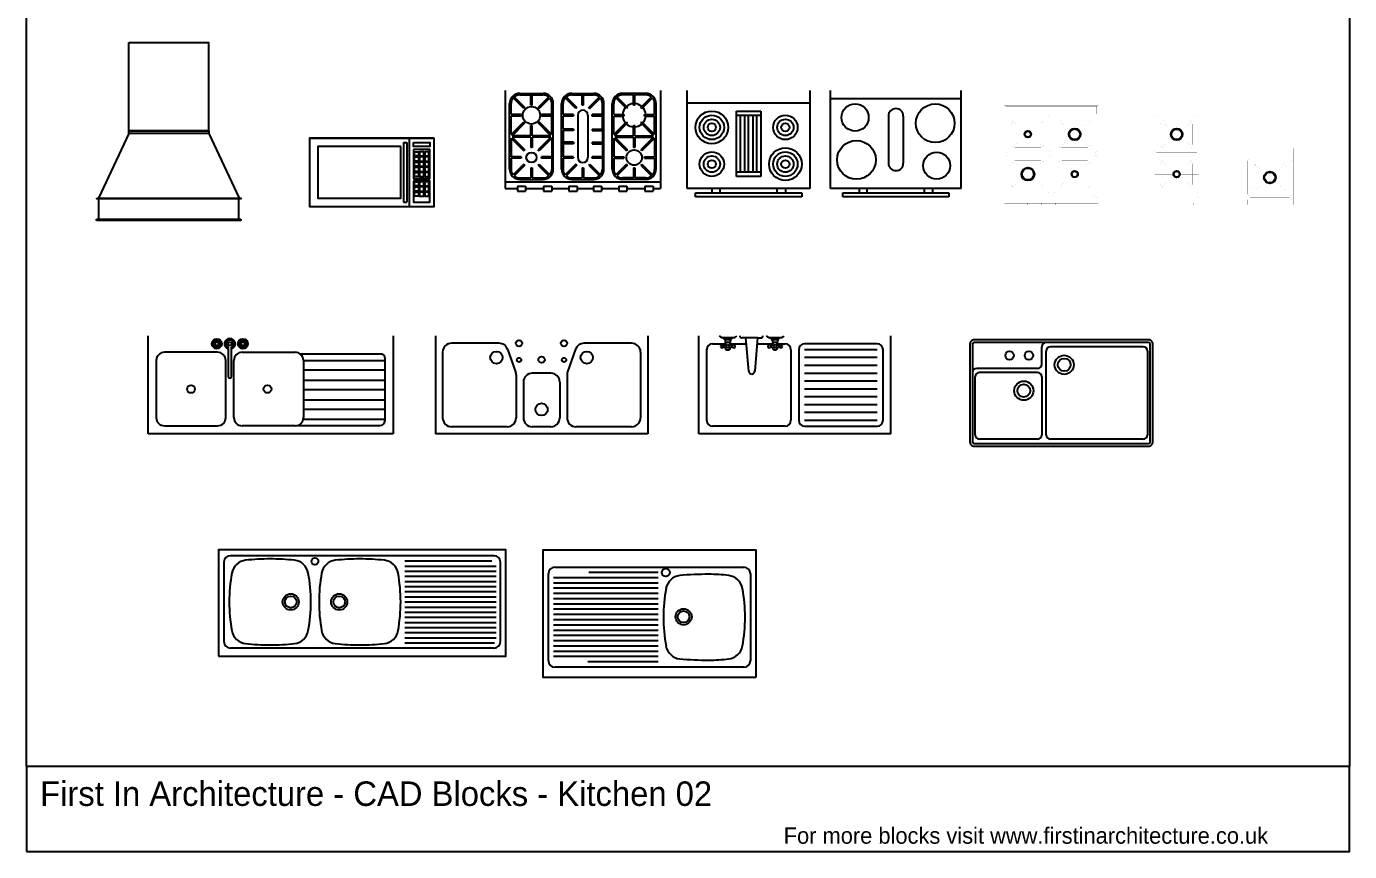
# Model space of a CAD drawing. Header units: inches. Extents: x 411 to 730, y -56 to 333.
# Drawn here: x 411 to 729.9, y -55.9 to 142.9 of the extents above; entities that cross this region are included whole.
import ezdxf

# ---------------------------------------------------------------- set-up
doc = ezdxf.new("R2010")
doc.units = ezdxf.units.IN
doc.header["$MEASUREMENT"] = 0
doc.layers.add('TEXT', color=1, linetype='Continuous')
doc.styles.add('Century Gothic', font='Century Gothic Regular.ttf')

# ---------------------------------------------------------------- blocks, each defined once
blk = doc.blocks.new('GAS')
at = {"const_width": 0.0002}
for points in [[(-0.2919, -0.3008), (0.2841, -0.3008), (0.2841, 0.2992), (-0.2919, 0.2992), (-0.2919, -0.3008)], [(-0.2525, 0.3103), (-0.2525, 0.2992)], [(-0.2245, 0.2992), (-0.2245, 0.3103), (-0.2525, 0.3103)], [(-0.1728, 0.3103), (-0.1728, 0.2992)], [(-0.1448, 0.2992), (-0.1448, 0.3103), (-0.1728, 0.3103)], [(-0.0317, 0.3103), (-0.0317, 0.2992)], [(-0.0037, 0.2992), (-0.0037, 0.3103), (-0.0317, 0.3103)], [(0.0541, 0.3103), (0.0541, 0.2992)], [(0.0821, 0.2992), (0.0821, 0.3103), (0.0541, 0.3103)], [(0.1398, 0.3103), (0.1398, 0.2992)], [(0.1678, 0.2992), (0.1678, 0.3103), (0.1398, 0.3103)], [(0.2244, 0.3103), (0.2244, 0.2992)], [(0.2524, 0.2992), (0.2524, 0.3103), (0.2244, 0.3103)], [(-0.2398, 0.1988), (-0.2134, 0.1766)], [(-0.1472, 0.1497), (-0.1472, 0.2341)], [(-0.081, 0.1766), (-0.0546, 0.1988)], [(0.0467, 0.1988), (0.0731, 0.1766)], [(0.1393, 0.2341), (0.1393, 0.181)], [(0.2055, 0.1766), (0.2319, 0.1988)], [(-0.1758, 0.121), (-0.282, 0.121)], [(-0.1472, 0.0924), (-0.1472, 0.008)], [(-0.0125, 0.121), (-0.1186, 0.121)], [(0.0793, 0.121), (0.0045, 0.121)], [(0.274, 0.121), (0.1993, 0.121)], [(-0.2398, 0.0433), (-0.2134, 0.0655)], [(-0.0546, 0.0433), (-0.081, 0.0655)], [(0.0467, 0.0433), (0.0731, 0.0655)], [(0.1393, 0.061), (0.1393, 0.008)], [(0.2055, 0.0655), (0.2319, 0.0433)], [(-0.2008, -0.0777), (-0.2398, -0.045)], [(-0.1472, -0.0867), (-0.1472, -0.0096)], [(-0.0546, -0.045), (-0.0936, -0.0777)], [(0.0731, -0.0671), (0.0467, -0.045)], [(0.1393, -0.0941), (0.1393, -0.0096)], [(0.2319, -0.045), (0.2055, -0.0671)], [(-0.282, -0.1227), (-0.1832, -0.1227)], [(-0.1472, -0.2358), (-0.1472, -0.1587)], [(-0.1112, -0.1227), (-0.0125, -0.1227)], [(0.1107, -0.1227), (0.0045, -0.1227)], [(0.1393, -0.1513), (0.1393, -0.2358)], [(0.1679, -0.1227), (0.274, -0.1227)], [(-0.2008, -0.1677), (-0.2398, -0.2004)], [(-0.0546, -0.2004), (-0.0936, -0.1677)], [(0.0731, -0.1783), (0.0467, -0.2004)], [(0.2319, -0.2004), (0.2055, -0.1783)], [(-0.2825, -0.2947), (0.2746, -0.2947), (0.2746, -0.2471), (-0.2825, -0.2471), (-0.2825, -0.2947)]]:
    blk.add_lwpolyline(points, dxfattribs=at)
for points in [[(-0.282, 0.2992), (-0.282, 0.271, 0.414214), (-0.267, 0.256), (0.2605, 0.256, 0.414214), (0.2755, 0.271), (0.2755, 0.2992)], [(-0.271, 0.2341, 0.414214), (-0.282, 0.2231), (-0.282, 0.019, 0.414214), (-0.271, 0.008), (-0.0235, 0.008, 0.414214), (-0.0125, 0.019), (-0.0125, 0.2231, 0.414214), (-0.0235, 0.2341), (-0.271, 0.2341)], [(-0.2262, 0.2041, 0.414213), (-0.2462, 0.1841), (-0.2462, 0.058, 0.414214), (-0.2262, 0.038), (-0.0682, 0.038, 0.414214), (-0.0482, 0.058), (-0.0482, 0.1841, 0.414214), (-0.0682, 0.2041), (-0.2262, 0.2041)], [(0.263, 0.2341), (0.0155, 0.2341, 0.414214), (0.0045, 0.2231), (0.0045, 0.019, 0.414214), (0.0155, 0.008), (0.263, 0.008, 0.414214), (0.274, 0.019), (0.274, 0.2231, 0.414214), (0.263, 0.2341)], [(0.2183, 0.2041), (0.0603, 0.2041, 0.414214), (0.0403, 0.1841), (0.0403, 0.058, 0.414214), (0.0603, 0.038), (0.2183, 0.038, 0.414214), (0.2383, 0.058), (0.2383, 0.1841, 0.414213), (0.2183, 0.2041)], [(-0.271, -0.2358), (-0.0235, -0.2358, 0.414214), (-0.0125, -0.2248), (-0.0125, -0.0206, 0.414214), (-0.0235, -0.0096), (-0.271, -0.0096, 0.414214), (-0.282, -0.0206), (-0.282, -0.2248, 0.414214), (-0.271, -0.2358)], [(-0.2262, -0.2058), (-0.0682, -0.2058, 0.414214), (-0.0482, -0.1858), (-0.0482, -0.0596, 0.414214), (-0.0682, -0.0396), (-0.2262, -0.0396, 0.414214), (-0.2462, -0.0596), (-0.2462, -0.1858, 0.414213), (-0.2262, -0.2058)], [(0.263, -0.2358, 0.414214), (0.274, -0.2248), (0.274, -0.0206, 0.414214), (0.263, -0.0096), (0.0155, -0.0096, 0.414214), (0.0045, -0.0206), (0.0045, -0.2248, 0.414214), (0.0155, -0.2358), (0.263, -0.2358)], [(0.2183, -0.2058, 0.414213), (0.2383, -0.1858), (0.2383, -0.0596, 0.414214), (0.2183, -0.0396), (0.0603, -0.0396, 0.414214), (0.0403, -0.0596), (0.0403, -0.1858, 0.414214), (0.0603, -0.2058), (0.2183, -0.2058)]]:
    blk.add_lwpolyline(points, format="xyb", dxfattribs=at)
for centre, radius in [((-0.1472, 0.121), 0.02), ((-0.1472, 0.121), 0.018), ((0.1393, 0.121), 0.04), ((0.1393, 0.121), 0.036), ((-0.1472, -0.1227), 0.036), ((-0.1472, -0.1227), 0.0324), ((0.1393, -0.1227), 0.02), ((0.1393, -0.1227), 0.018)]:
    blk.add_circle(centre, radius)
blk = doc.blocks.new('gas-1')
at = {"color": 0, "linetype": 'ByBlock'}
for p, q in [((0, 0), (0, -0.6)), ((0.0268, -0.4812), (0.0268, -0.0796)), ((0.0357, -0.1466), (0.0357, -0.0796)), ((0.1134, -0.1101), (0.0484, -0.0451)), ((0.1197, -0.1038), (0.0547, -0.0388)), ((0.0892, -0.0172), (0.232, -0.0172)), ((0.0892, -0.0261), (0.1562, -0.0261)), ((0.1562, -0.0887), (0.1562, -0.0261)), ((0.1651, -0.0887), (0.1651, -0.0261)), ((0.1651, -0.0261), (0.232, -0.0261)), ((0.2015, -0.1038), (0.2666, -0.0388)), ((0.2078, -0.1101), (0.2729, -0.0451)), ((0.2855, -0.1466), (0.2855, -0.0796)), ((0.2945, -0.4812), (0.2945, -0.0796)), ((0.3456, -0.4812), (0.3456, -0.0796)), ((0.3545, -0.1466), (0.3545, -0.0796)), ((0.4323, -0.1101), (0.3672, -0.0451)), ((0.4386, -0.1038), (0.3735, -0.0388)), ((0.4081, -0.0172), (0.5419, -0.0172)), ((0.4081, -0.0261), (0.4705, -0.0261)), ((0.4705, -0.0887), (0.4705, -0.0261)), ((0.4795, -0.0261), (0.5419, -0.0261)), ((0.4795, -0.0887), (0.4795, -0.0261)), ((0.5114, -0.1038), (0.5765, -0.0388)), ((0.5177, -0.1101), (0.5828, -0.0451)), ((0.5955, -0.1466), (0.5955, -0.0796)), ((0.6044, -0.4812), (0.6044, -0.0796)), ((0.6555, -0.4812), (0.6555, -0.0796)), ((0.6645, -0.1466), (0.6645, -0.0796)), ((0.7422, -0.1101), (0.6771, -0.0451)), ((0.7485, -0.1038), (0.6834, -0.0388)), ((0.8608, -0.0172), (0.718, -0.0172)), ((0.7849, -0.0261), (0.718, -0.0261)), ((0.7849, -0.0887), (0.7849, -0.0261)), ((0.8608, -0.0261), (0.7938, -0.0261)), ((0.7938, -0.0887), (0.7938, -0.0261)), ((0.8303, -0.1038), (0.8953, -0.0388)), ((0.8366, -0.1101), (0.9016, -0.0451)), ((0.9143, -0.1466), (0.9143, -0.0796)), ((0.9232, -0.4812), (0.9232, -0.0796)), ((0.95, 0), (0.95, -0.6)), ((0.0983, -0.1466), (0.0357, -0.1466)), ((0.0983, -0.1555), (0.0357, -0.1555)), ((0.0357, -0.2696), (0.0357, -0.1555)), ((0.2855, -0.1466), (0.2229, -0.1466)), ((0.2855, -0.1555), (0.2229, -0.1555)), ((0.2855, -0.2696), (0.2855, -0.1555)), ((0.4172, -0.1466), (0.3545, -0.1466)), ((0.3545, -0.2358), (0.3545, -0.1555)), ((0.4172, -0.1555), (0.3545, -0.1555)), ((0.4438, -0.151), (0.4438, -0.4098)), ((0.5062, -0.151), (0.5062, -0.4098)), ((0.5955, -0.1466), (0.5328, -0.1466)), ((0.5955, -0.1555), (0.5328, -0.1555)), ((0.5955, -0.2358), (0.5955, -0.1555)), ((0.6645, -0.1466), (0.7271, -0.1466)), ((0.6645, -0.1555), (0.7271, -0.1555)), ((0.6645, -0.2696), (0.6645, -0.1555)), ((0.8517, -0.1466), (0.9143, -0.1466)), ((0.8517, -0.1555), (0.9143, -0.1555)), ((0.9143, -0.2696), (0.9143, -0.1555)), ((0.0357, -0.2696), (0.1134, -0.1919)), ((0.042, -0.276), (0.1197, -0.1982)), ((0.1562, -0.276), (0.1562, -0.2133)), ((0.1651, -0.276), (0.1651, -0.2133)), ((0.2792, -0.276), (0.2015, -0.1982)), ((0.2855, -0.2696), (0.2078, -0.1919)), ((0.4172, -0.2358), (0.3545, -0.2358)), ((0.4172, -0.2358), (0.4172, -0.2447)), ((0.5328, -0.2358), (0.5955, -0.2358)), ((0.5328, -0.2358), (0.5328, -0.2447)), ((0.6645, -0.2696), (0.7422, -0.1919)), ((0.6708, -0.276), (0.7485, -0.1982)), ((0.7849, -0.276), (0.7849, -0.2133)), ((0.7938, -0.276), (0.7938, -0.2133)), ((0.908, -0.276), (0.8303, -0.1982)), ((0.9143, -0.2696), (0.8366, -0.1919)), ((0.0357, -0.2912), (0.1134, -0.3689)), ((0.0357, -0.2912), (0.0357, -0.4053)), ((0.1562, -0.276), (0.042, -0.276)), ((0.042, -0.2849), (0.1197, -0.3626)), ((0.1562, -0.2849), (0.042, -0.2849)), ((0.1562, -0.2849), (0.1562, -0.3475)), ((0.2792, -0.276), (0.1651, -0.276)), ((0.2792, -0.2849), (0.1651, -0.2849)), ((0.1651, -0.2849), (0.1651, -0.3475)), ((0.2792, -0.2849), (0.2015, -0.3626)), ((0.2855, -0.2912), (0.2078, -0.3689)), ((0.2855, -0.2912), (0.2855, -0.4053)), ((0.3545, -0.2447), (0.3545, -0.4053)), ((0.4172, -0.2447), (0.3545, -0.2447)), ((0.4172, -0.3161), (0.3545, -0.3161)), ((0.4172, -0.3161), (0.4172, -0.325)), ((0.5328, -0.2447), (0.5955, -0.2447)), ((0.5328, -0.3161), (0.5955, -0.3161)), ((0.5328, -0.3161), (0.5328, -0.325)), ((0.5955, -0.2447), (0.5955, -0.4053)), ((0.6645, -0.2912), (0.7422, -0.3689)), ((0.6645, -0.2912), (0.6645, -0.4053)), ((0.6708, -0.276), (0.7849, -0.276)), ((0.6708, -0.2849), (0.7485, -0.3626)), ((0.6708, -0.2849), (0.7849, -0.2849)), ((0.7849, -0.2849), (0.7849, -0.3475)), ((0.7938, -0.276), (0.908, -0.276)), ((0.7938, -0.2849), (0.908, -0.2849)), ((0.7938, -0.2849), (0.7938, -0.3475)), ((0.908, -0.2849), (0.8303, -0.3626)), ((0.9143, -0.2912), (0.8366, -0.3689)), ((0.9143, -0.2912), (0.9143, -0.4053)), ((0.4172, -0.325), (0.3545, -0.325)), ((0.5328, -0.325), (0.5955, -0.325)), ((0.0983, -0.4053), (0.0357, -0.4053)), ((0.0983, -0.4143), (0.0357, -0.4143)), ((0.0357, -0.4143), (0.0357, -0.4812)), ((0.1134, -0.4507), (0.0484, -0.5158)), ((0.1197, -0.457), (0.0547, -0.5221)), ((0.1562, -0.4721), (0.1562, -0.5347)), ((0.1651, -0.4721), (0.1651, -0.5347)), ((0.2015, -0.457), (0.2666, -0.5221)), ((0.2078, -0.4507), (0.2729, -0.5158)), ((0.2855, -0.4053), (0.2229, -0.4053)), ((0.2855, -0.4143), (0.2229, -0.4143)), ((0.2855, -0.4143), (0.2855, -0.4812)), ((0.4172, -0.4053), (0.3545, -0.4053)), ((0.4172, -0.4143), (0.3545, -0.4143)), ((0.3545, -0.4143), (0.3545, -0.4812)), ((0.4323, -0.4507), (0.3672, -0.5158)), ((0.4386, -0.457), (0.3735, -0.5221)), ((0.4705, -0.4721), (0.4705, -0.5347)), ((0.4795, -0.4721), (0.4795, -0.5347)), ((0.5114, -0.457), (0.5765, -0.5221)), ((0.5177, -0.4507), (0.5828, -0.5158)), ((0.5955, -0.4053), (0.5328, -0.4053)), ((0.5955, -0.4143), (0.5328, -0.4143)), ((0.5955, -0.4143), (0.5955, -0.4812)), ((0.6645, -0.4053), (0.7271, -0.4053)), ((0.6645, -0.4143), (0.7271, -0.4143)), ((0.6645, -0.4143), (0.6645, -0.4812)), ((0.7422, -0.4507), (0.6771, -0.5158)), ((0.7485, -0.457), (0.6834, -0.5221)), ((0.7849, -0.4721), (0.7849, -0.5347)), ((0.7938, -0.4721), (0.7938, -0.5347)), ((0.8303, -0.457), (0.8953, -0.5221)), ((0.8366, -0.4507), (0.9016, -0.5158)), ((0.8517, -0.4053), (0.9143, -0.4053)), ((0.8517, -0.4143), (0.9143, -0.4143)), ((0.9143, -0.4143), (0.9143, -0.4812)), ((0.95, -0.56), (0, -0.56)), ((0.0892, -0.5347), (0.1562, -0.5347)), ((0.0892, -0.5436), (0.232, -0.5436)), ((0.1651, -0.5347), (0.232, -0.5347)), ((0.4081, -0.5347), (0.4705, -0.5347)), ((0.4081, -0.5436), (0.5419, -0.5436)), ((0.4795, -0.5347), (0.5419, -0.5347)), ((0.7849, -0.5347), (0.718, -0.5347)), ((0.8608, -0.5436), (0.718, -0.5436)), ((0.8608, -0.5347), (0.7938, -0.5347)), ((0, -0.6), (0.075, -0.6)), ((0.075, -0.585), (0.125, -0.585)), ((0.075, -0.585), (0.075, -0.615)), ((0.075, -0.615), (0.125, -0.615)), ((0.125, -0.585), (0.125, -0.615)), ((0.125, -0.6), (0.235, -0.6)), ((0.235, -0.585), (0.285, -0.585)), ((0.235, -0.585), (0.235, -0.615)), ((0.235, -0.615), (0.285, -0.615)), ((0.285, -0.585), (0.285, -0.615)), ((0.285, -0.6), (0.39, -0.6)), ((0.39, -0.585), (0.44, -0.585)), ((0.39, -0.585), (0.39, -0.615)), ((0.39, -0.615), (0.44, -0.615)), ((0.44, -0.585), (0.44, -0.615)), ((0.44, -0.6), (0.54, -0.6)), ((0.54, -0.585), (0.59, -0.585)), ((0.54, -0.585), (0.54, -0.615)), ((0.54, -0.615), (0.59, -0.615)), ((0.59, -0.585), (0.59, -0.615)), ((0.59, -0.6), (0.695, -0.6)), ((0.695, -0.585), (0.745, -0.585)), ((0.695, -0.585), (0.695, -0.615)), ((0.695, -0.615), (0.745, -0.615)), ((0.745, -0.585), (0.745, -0.615)), ((0.745, -0.6), (0.855, -0.6)), ((0.855, -0.585), (0.905, -0.585)), ((0.855, -0.585), (0.855, -0.615)), ((0.855, -0.615), (0.905, -0.615)), ((0.905, -0.585), (0.905, -0.615)), ((0.905, -0.6), (0.95, -0.6))]:
    blk.add_line(p, q, dxfattribs=at)
for centre, radius in [((0.1606, -0.151), 0.0535), ((0.1606, -0.4098), 0.0312), ((0.7894, -0.4098), 0.0469)]:
    blk.add_circle(centre, radius, dxfattribs=at)
for centre, radius, start, end in [((0.0892, -0.0796), 0.0625, 90, 180), ((0.0892, -0.0796), 0.0535, 139.78019, 180), ((0.0892, -0.0796), 0.0535, 90, 130.21981), ((0.232, -0.0796), 0.0625, 0, 90), ((0.232, -0.0796), 0.0535, 49.78019, 90), ((0.232, -0.0796), 0.0535, 0, 40.21981), ((0.4081, -0.0796), 0.0625, 90, 180), ((0.4081, -0.0796), 0.0535, 139.78019, 180), ((0.4081, -0.0796), 0.0535, 90, 130.21981), ((0.5419, -0.0796), 0.0625, 0, 90), ((0.5419, -0.0796), 0.0535, 49.78019, 90), ((0.5419, -0.0796), 0.0535, 0, 40.21981), ((0.718, -0.0796), 0.0625, 90, 180), ((0.718, -0.0796), 0.0535, 139.78019, 180), ((0.718, -0.0796), 0.0535, 90, 130.21981), ((0.7894, -0.151), 0.0714, 93.58332, 131.41668), ((0.7894, -0.151), 0.0714, 48.58332, 86.41668), ((0.8608, -0.0796), 0.0625, 0, 90), ((0.8608, -0.0796), 0.0535, 49.78019, 90), ((0.8608, -0.0796), 0.0535, 0, 40.21981), ((0.1606, -0.151), 0.0625, 175.90396, 184.09604), ((0.1606, -0.151), 0.0625, 130.90396, 139.09604), ((0.1606, -0.151), 0.0625, 85.90396, 94.09604), ((0.1606, -0.151), 0.0625, 40.90396, 49.09604), ((0.1606, -0.151), 0.0625, 355.90396, 4.09604), ((0.4795, -0.151), 0.0625, 175.90396, 184.09604), ((0.4795, -0.151), 0.0625, 130.90396, 139.09604), ((0.475, -0.151), 0.0312, 0, 180), ((0.475, -0.151), 0.0625, 85.90396, 94.09604), ((0.4705, -0.151), 0.0625, 40.90396, 49.09604), ((0.4705, -0.151), 0.0625, 355.90396, 4.09604), ((0.7894, -0.151), 0.0714, 138.58332, 176.41668), ((0.7894, -0.151), 0.0714, 183.58332, 221.41668), ((0.7894, -0.151), 0.0625, 175.90396, 184.09604), ((0.7894, -0.151), 0.0625, 130.90396, 139.09604), ((0.7894, -0.151), 0.0625, 85.90396, 94.09604), ((0.7894, -0.151), 0.0625, 40.90396, 49.09604), ((0.7894, -0.151), 0.0714, 3.58332, 41.41668), ((0.7894, -0.151), 0.0714, 318.58332, 356.41668), ((0.7894, -0.151), 0.0625, 355.90396, 4.09604), ((0.1606, -0.151), 0.0625, 220.90396, 229.09604), ((0.1606, -0.151), 0.0625, 265.90396, 274.09604), ((0.1606, -0.151), 0.0625, 310.90396, 319.09604), ((0.7894, -0.151), 0.0625, 220.90396, 229.09604), ((0.7894, -0.151), 0.0714, 228.58332, 266.41668), ((0.7894, -0.151), 0.0625, 265.90396, 274.09604), ((0.7894, -0.151), 0.0714, 273.58332, 311.41668), ((0.7894, -0.151), 0.0625, 310.90396, 319.09604), ((0.1606, -0.4098), 0.0625, 130.90396, 139.09604), ((0.1606, -0.4098), 0.0625, 85.90396, 94.09604), ((0.1606, -0.4098), 0.0625, 40.90396, 49.09604), ((0.7894, -0.4098), 0.0625, 130.90396, 139.09604), ((0.7894, -0.4098), 0.0625, 85.90396, 94.09604), ((0.7894, -0.4098), 0.0625, 40.90396, 49.09604), ((0.0892, -0.4812), 0.0625, 180, 270), ((0.0892, -0.4812), 0.0535, 180, 220.21981), ((0.1606, -0.4098), 0.0625, 175.90396, 184.09604), ((0.1606, -0.4098), 0.0625, 220.90396, 229.09604), ((0.1606, -0.4098), 0.0625, 265.90396, 274.09604), ((0.1606, -0.4098), 0.0625, 310.90396, 319.09604), ((0.1606, -0.4098), 0.0625, 355.90396, 4.09604), ((0.232, -0.4812), 0.0625, 270, 0), ((0.232, -0.4812), 0.0535, 319.78019, 0), ((0.4081, -0.4812), 0.0625, 180, 270), ((0.4081, -0.4812), 0.0535, 180, 220.21981), ((0.4795, -0.4098), 0.0625, 175.90396, 184.09604), ((0.4795, -0.4098), 0.0625, 220.90396, 229.09604), ((0.475, -0.4098), 0.0312, 180, 0), ((0.475, -0.4098), 0.0625, 265.90396, 274.09604), ((0.4705, -0.4098), 0.0625, 310.90396, 319.09604), ((0.4705, -0.4098), 0.0625, 355.90396, 4.09604), ((0.5419, -0.4812), 0.0625, 270, 0), ((0.5419, -0.4812), 0.0535, 319.78019, 0), ((0.718, -0.4812), 0.0625, 180, 270), ((0.718, -0.4812), 0.0535, 180, 220.21981), ((0.7894, -0.4098), 0.0625, 175.90396, 184.09604), ((0.7894, -0.4098), 0.0625, 220.90396, 229.09604), ((0.7894, -0.4098), 0.0625, 265.90396, 274.09604), ((0.7894, -0.4098), 0.0625, 310.90396, 319.09604), ((0.7894, -0.4098), 0.0625, 355.90396, 4.09604), ((0.8608, -0.4812), 0.0625, 270, 0), ((0.8608, -0.4812), 0.0535, 319.78019, 0), ((0.0892, -0.4812), 0.0535, 229.78019, 270), ((0.232, -0.4812), 0.0535, 270, 310.21981), ((0.4081, -0.4812), 0.0535, 229.78019, 270), ((0.5419, -0.4812), 0.0535, 270, 310.21981), ((0.718, -0.4812), 0.0535, 229.78019, 270), ((0.8608, -0.4812), 0.0535, 270, 310.21981)]:
    blk.add_arc(centre, radius, start, end, dxfattribs=at)
blk = doc.blocks.new('gas-2')
at = {"color": 0, "linetype": 'ByBlock'}
for p, q in [((0, -0.6), (0, 0)), ((0.75, 0), (0.75, -0.6)), ((0, -0.075), (0.75, -0.075)), ((0.3, -0.525), (0.3, -0.125)), ((0.3, -0.125), (0.45, -0.125)), ((0.3, -0.15), (0.45, -0.15)), ((0.325, -0.5), (0.325, -0.15)), ((0.35, -0.15), (0.35, -0.5)), ((0.375, -0.5), (0.375, -0.15)), ((0.4, -0.15), (0.4, -0.5)), ((0.425, -0.5), (0.425, -0.15)), ((0.45, -0.125), (0.45, -0.525)), ((0.45, -0.5), (0.3, -0.5)), ((0.45, -0.525), (0.3, -0.525)), ((0.75, -0.6), (0, -0.6)), ((0.05, -0.65), (0.05, -0.625)), ((0.05, -0.625), (0.7, -0.625)), ((0.15, -0.6), (0.15, -0.625)), ((0.2, -0.625), (0.2, -0.6)), ((0.55, -0.625), (0.55, -0.6)), ((0.6, -0.6), (0.6, -0.625)), ((0.7, -0.625), (0.7, -0.65)), ((0.7, -0.65), (0.05, -0.65))]:
    blk.add_line(p, q, dxfattribs=at)
for centre, radius in [((0.15, -0.225), 0.1), ((0.15, -0.225), 0.075), ((0.6, -0.225), 0.075), ((0.15, -0.225), 0.05), ((0.15, -0.225), 0.025), ((0.6, -0.225), 0.05), ((0.6, -0.225), 0.025), ((0.15, -0.45), 0.075), ((0.15, -0.45), 0.05), ((0.6, -0.45), 0.1), ((0.6, -0.45), 0.075), ((0.6, -0.45), 0.05), ((0.15, -0.45), 0.025), ((0.6, -0.45), 0.025)]:
    blk.add_circle(centre, radius, dxfattribs=at)
blk = doc.blocks.new('gas-3')
at = {"color": 0, "linetype": 'ByBlock'}
for p, q in [((0, -0.6), (0, 0)), ((0.8, -0.6), (0.8, 0)), ((0.8, -0.05), (0, -0.05)), ((0.3543, -0.1559), (0.3543, -0.4441)), ((0.4457, -0.1559), (0.4457, -0.4441)), ((0.8, -0.6), (0, -0.6)), ((0.075, -0.625), (0.725, -0.625)), ((0.075, -0.65), (0.075, -0.625)), ((0.175, -0.6), (0.175, -0.625)), ((0.225, -0.625), (0.225, -0.6)), ((0.575, -0.625), (0.575, -0.6)), ((0.625, -0.6), (0.625, -0.625)), ((0.725, -0.625), (0.725, -0.65)), ((0.725, -0.65), (0.075, -0.65))]:
    blk.add_line(p, q, dxfattribs=at)
for centre, radius in [((0.1505, -0.1644), 0.083), ((0.6412, -0.2), 0.1185), ((0.1588, -0.4239), 0.1185), ((0.6495, -0.4595), 0.083)]:
    blk.add_circle(centre, radius, dxfattribs=at)
for centre, start, end in [((0.4, -0.1559), 0, 180), ((0.4, -0.4441), 180, 0)]:
    blk.add_arc(centre, 0.0457, start, end, dxfattribs=at)
blk = doc.blocks.new('sink-2')
at = {"color": 0, "linetype": 'ByBlock'}
for p, q in [((0, -0.6), (0, 0)), ((1.5, 0), (1.5, -0.6)), ((0.4096, -0.0453), (0.4038, -0.0453)), ((0.4097, -0.0508), (0.4038, -0.0508)), ((0.4175, -0.0375), (0.4175, -0.0315)), ((0.4175, -0.0587), (0.4175, -0.0645)), ((0.423, -0.0374), (0.423, -0.0315)), ((0.423, -0.0586), (0.423, -0.0645)), ((0.4308, -0.0453), (0.4368, -0.0453)), ((0.4309, -0.0508), (0.4368, -0.0508)), ((0.489, -0.0671), (0.489, -0.247)), ((0.511, -0.247), (0.511, -0.067)), ((0.5691, -0.0453), (0.5633, -0.0453)), ((0.5692, -0.0508), (0.5633, -0.0508)), ((0.577, -0.0375), (0.577, -0.0315)), ((0.577, -0.0587), (0.577, -0.0645)), ((0.5825, -0.0374), (0.5825, -0.0315)), ((0.5825, -0.0586), (0.5825, -0.0645)), ((0.5903, -0.0453), (0.5963, -0.0453)), ((0.5904, -0.0508), (0.5963, -0.0508)), ((0.05, -0.15), (0.05, -0.5)), ((0.275, -0.1), (0.1, -0.1)), ((0.425, -0.1), (0.275, -0.1)), ((0.475, -0.5), (0.475, -0.15)), ((0.525, -0.5), (0.525, -0.15)), ((0.575, -0.1), (0.725, -0.1)), ((0.725, -0.1), (0.9, -0.1)), ((1.425, -0.111), (0.9313, -0.111)), ((0.95, -0.15), (1.45, -0.15)), ((0.95, -0.15), (0.95, -0.5)), ((1.45, -0.5175), (1.45, -0.136)), ((1.45, -0.21), (0.95, -0.21)), ((0.95, -0.27), (1.45, -0.27)), ((1.45, -0.33), (0.95, -0.33)), ((0.95, -0.39), (1.45, -0.39)), ((1.45, -0.45), (0.95, -0.45)), ((0.1, -0.55), (0.425, -0.55)), ((0.9, -0.55), (0.575, -0.55)), ((0.9156, -0.5475), (1.4185, -0.5475)), ((0.949, -0.51), (1.45, -0.51)), ((1.4185, -0.5475), (1.429, -0.546)), ((1.429, -0.546), (1.435, -0.543)), ((1.435, -0.543), (1.441, -0.5385)), ((1.441, -0.5385), (1.447, -0.5295)), ((1.447, -0.5295), (1.45, -0.5175)), ((1.5, -0.6), (0, -0.6))]:
    blk.add_line(p, q, dxfattribs=at)
for centre, radius in [((0.4203, -0.048), 0.0302), ((0.3983, -0.048), 0.00615), ((0.4203, -0.048), 0.011), ((0.4203, -0.026), 0.00615), ((0.4203, -0.07), 0.00615), ((0.4423, -0.048), 0.00615), ((0.5, -0.048), 0.011), ((0.5798, -0.048), 0.0302), ((0.5578, -0.048), 0.00615), ((0.5798, -0.048), 0.011), ((0.5798, -0.026), 0.00615), ((0.5798, -0.07), 0.00615), ((0.6018, -0.048), 0.00615), ((0.2625, -0.325), 0.024), ((0.7303, -0.325), 0.024)]:
    blk.add_circle(centre, radius, dxfattribs=at)
for centre, radius, start, end in [((0.4203, -0.048), 0.022, 105.2407, 164.2093), ((0.4203, -0.048), 0.022, 196.2342, 253.9047), ((0.4203, -0.048), 0.022, 16.44125, 74.07887), ((0.4203, -0.048), 0.022, 286.12, 344.0884), ((0.5, -0.048), 0.033, 289.6514, 250.3603), ((0.5, -0.048), 0.022, 300.3431, 239.7554), ((0.5798, -0.048), 0.022, 106.12, 164.0884), ((0.5798, -0.048), 0.022, 196.4413, 254.0789), ((0.5798, -0.048), 0.022, 285.2407, 344.2093), ((0.5798, -0.048), 0.022, 16.23422, 73.90469), ((0.1, -0.15), 0.05, 90.001, 180.001), ((0.425, -0.15), 0.05, 0.001, 90.001), ((0.575, -0.15), 0.05, 90.001, 180.001), ((0.9, -0.15), 0.05, 0.001, 90.001), ((1.425, -0.136), 0.025, 0.001, 90.001), ((0.5, -0.247), 0.011, 180, 0), ((0.1, -0.5), 0.05, 180.001, 270.001), ((0.425, -0.5), 0.05, 270.001, 0.001), ((0.575, -0.5), 0.05, 180.001, 270.001), ((0.9, -0.5), 0.05, 270.001, 0.001)]:
    blk.add_arc(centre, radius, start, end, dxfattribs=at)
blk = doc.blocks.new('sink-3')
at = {"color": 0, "linetype": 'ByBlock'}
for p, q in [((0, 0), (0, -0.6)), ((1.3, 0), (1.3, -0.6)), ((0.3909, -0.0445), (0.0987, -0.0445)), ((0.442, -0.0806), (0.4912, -0.219)), ((0.858, -0.0806), (0.8088, -0.219)), ((1.2013, -0.0445), (0.9091, -0.0445)), ((0.0445, -0.0987), (0.0445, -0.5013)), ((1.2555, -0.0987), (1.2555, -0.5013)), ((0.4943, -0.2372), (0.4943, -0.5013)), ((0.707, -0.2278), (0.593, -0.2278)), ((0.8057, -0.2372), (0.8057, -0.5013)), ((0.5388, -0.2821), (0.5388, -0.5013)), ((0.7612, -0.2821), (0.7612, -0.5013)), ((0.4401, -0.5555), (0.0987, -0.5555)), ((0.707, -0.5555), (0.593, -0.5555)), ((1.2013, -0.5555), (0.8599, -0.5555)), ((1.3, -0.6), (0, -0.6))]:
    blk.add_line(p, q, dxfattribs=at)
for centre, radius in [((0.5122, -0.0447), 0.0192), ((0.7878, -0.0447), 0.0192), ((0.3732, -0.1323), 0.0377), ((0.5122, -0.1466), 0.0131), ((0.65, -0.1452), 0.0194), ((0.7878, -0.1466), 0.0131), ((0.9268, -0.1323), 0.0377), ((0.65, -0.4496), 0.0377)]:
    blk.add_circle(centre, radius, dxfattribs=at)
for centre, start, end in [((0.0987, -0.0987), 90, 180), ((0.3909, -0.0987), 19.54637, 90), ((0.9091, -0.0987), 90, 160.45363), ((1.2013, -0.0987), 0, 90), ((0.4401, -0.2372), 0, 19.54637), ((0.4401, -0.2372), 0, 19.54637), ((0.593, -0.2821), 90, 180), ((0.707, -0.2821), 0, 90), ((0.8599, -0.2372), 160.45363, 180), ((0.0987, -0.5013), 180, 270), ((0.4401, -0.5013), 270, 0), ((0.593, -0.5013), 180, 270), ((0.707, -0.5013), 270, 0), ((0.8599, -0.5013), 180, 270), ((1.2013, -0.5013), 270, 0)]:
    blk.add_arc(centre, 0.0542, start, end, dxfattribs=at)
blk = doc.blocks.new('sink-5')
at = {"color": 0, "linetype": 'ByBlock'}
for p, q in [((0, -0.6), (0, 0)), ((0.2274, -0.0052), (0.2322, 0)), ((0.2518, 0), (0.252, -0.003)), ((0.392, -0.0031), (0.3919, 0)), ((0.4129, 0), (0.4215, -0.0055)), ((0.5166, -0.0052), (0.5214, 0)), ((1.176, -0.6), (1.176, 0)), ((0.084, -0.048), (0.1633, -0.048)), ((0.1238, 0), (0.1323, -0.0055)), ((0.1323, -0.0055), (0.1418, -0.0091)), ((0.134, -0.0587), (0.1328, -0.0633)), ((0.1328, -0.0633), (0.134, -0.0678)), ((0.1373, -0.0554), (0.134, -0.0587)), ((0.134, -0.0678), (0.1373, -0.0711)), ((0.1418, -0.0542), (0.1373, -0.0554)), ((0.1373, -0.0711), (0.1418, -0.0723)), ((0.1495, -0.0124), (0.1418, -0.0091)), ((0.1418, -0.0091), (0.2141, -0.0091)), ((0.1463, -0.0554), (0.1418, -0.0542)), ((0.1418, -0.0723), (0.1463, -0.0711)), ((0.1497, -0.0587), (0.1463, -0.0554)), ((0.1463, -0.0711), (0.1497, -0.0678)), ((0.1561, -0.0176), (0.1495, -0.0124)), ((0.1509, -0.0633), (0.1497, -0.0587)), ((0.1602, -0.0587), (0.1497, -0.0587)), ((0.1497, -0.0678), (0.1509, -0.0633)), ((0.1602, -0.0678), (0.1497, -0.0678)), ((0.1609, -0.0244), (0.1561, -0.0176)), ((0.1961, -0.0226), (0.1599, -0.0226)), ((0.161, -0.0539), (0.1599, -0.0633)), ((0.1599, -0.0633), (0.161, -0.0726)), ((0.1638, -0.0323), (0.1609, -0.0244)), ((0.1644, -0.0452), (0.161, -0.0539)), ((0.161, -0.0726), (0.1644, -0.0813)), ((0.1644, -0.0407), (0.1638, -0.0323)), ((0.1644, -0.0407), (0.1644, -0.0452)), ((0.1915, -0.0407), (0.1644, -0.0407)), ((0.1701, -0.0587), (0.169, -0.0633)), ((0.169, -0.0633), (0.1701, -0.0678)), ((0.1735, -0.0554), (0.1701, -0.0587)), ((0.1701, -0.0678), (0.1735, -0.0711)), ((0.178, -0.0542), (0.1735, -0.0554)), ((0.1735, -0.0711), (0.178, -0.0723)), ((0.1825, -0.0554), (0.178, -0.0542)), ((0.178, -0.0723), (0.1825, -0.0711)), ((0.1858, -0.0587), (0.1825, -0.0554)), ((0.1825, -0.0711), (0.1858, -0.0678)), ((0.187, -0.0633), (0.1858, -0.0587)), ((0.1858, -0.0678), (0.187, -0.0633)), ((0.192, -0.033), (0.1915, -0.0407)), ((0.1915, -0.0452), (0.1915, -0.0407)), ((0.1949, -0.0539), (0.1915, -0.0452)), ((0.1915, -0.0813), (0.1949, -0.0726)), ((0.1944, -0.0257), (0.192, -0.033)), ((0.1926, -0.048), (0.2911, -0.048)), ((0.1985, -0.0193), (0.1944, -0.0257)), ((0.1961, -0.0633), (0.1949, -0.0539)), ((0.1949, -0.0726), (0.1961, -0.0633)), ((0.1958, -0.0587), (0.2063, -0.0587)), ((0.2063, -0.0678), (0.1958, -0.0678)), ((0.2043, -0.0141), (0.1985, -0.0193)), ((0.2111, -0.0106), (0.2043, -0.0141)), ((0.2063, -0.0587), (0.2051, -0.0633)), ((0.2051, -0.0633), (0.2063, -0.0678)), ((0.2096, -0.0554), (0.2063, -0.0587)), ((0.2063, -0.0678), (0.2096, -0.0711)), ((0.2141, -0.0542), (0.2096, -0.0554)), ((0.2096, -0.0711), (0.2141, -0.0723)), ((0.2186, -0.0091), (0.2111, -0.0106)), ((0.2141, -0.0091), (0.2211, -0.0083)), ((0.2186, -0.0554), (0.2141, -0.0542)), ((0.2141, -0.0723), (0.2186, -0.0711)), ((0.222, -0.0587), (0.2186, -0.0554)), ((0.2186, -0.0711), (0.222, -0.0678)), ((0.2211, -0.0083), (0.2274, -0.0052)), ((0.2232, -0.0633), (0.222, -0.0587)), ((0.222, -0.0678), (0.2232, -0.0633)), ((0.252, -0.003), (0.2537, -0.007)), ((0.2537, -0.007), (0.2569, -0.0101)), ((0.2569, -0.0101), (0.2609, -0.0119)), ((0.2609, -0.0119), (0.2653, -0.0121)), ((0.2879, -0.0121), (0.2653, -0.0121)), ((0.3602, -0.0121), (0.2879, -0.0121)), ((0.306, -0.2154), (0.2879, -0.0121)), ((0.3602, -0.0121), (0.3421, -0.2154)), ((0.357, -0.048), (0.4525, -0.048)), ((0.3602, -0.0121), (0.3783, -0.0121)), ((0.3783, -0.0121), (0.3828, -0.0122)), ((0.3828, -0.0122), (0.3871, -0.0105)), ((0.3871, -0.0105), (0.3903, -0.0073)), ((0.3903, -0.0073), (0.392, -0.0031)), ((0.4215, -0.0055), (0.431, -0.0091)), ((0.4232, -0.0587), (0.422, -0.0633)), ((0.422, -0.0633), (0.4232, -0.0678)), ((0.4265, -0.0554), (0.4232, -0.0587)), ((0.4232, -0.0678), (0.4265, -0.0711)), ((0.431, -0.0542), (0.4265, -0.0554)), ((0.4265, -0.0711), (0.431, -0.0723)), ((0.431, -0.0091), (0.5033, -0.0091)), ((0.4387, -0.0124), (0.431, -0.0091)), ((0.4355, -0.0554), (0.431, -0.0542)), ((0.431, -0.0723), (0.4355, -0.0711)), ((0.4388, -0.0587), (0.4355, -0.0554)), ((0.4355, -0.0711), (0.4388, -0.0678)), ((0.4452, -0.0176), (0.4387, -0.0124)), ((0.4493, -0.0587), (0.4388, -0.0587)), ((0.4401, -0.0633), (0.4388, -0.0587)), ((0.4388, -0.0678), (0.4401, -0.0633)), ((0.4493, -0.0678), (0.4388, -0.0678)), ((0.4501, -0.0244), (0.4452, -0.0176)), ((0.4852, -0.0226), (0.4491, -0.0226)), ((0.4502, -0.0539), (0.4491, -0.0633)), ((0.4491, -0.0633), (0.4502, -0.0726)), ((0.453, -0.0323), (0.4501, -0.0244)), ((0.4536, -0.0452), (0.4502, -0.0539)), ((0.4502, -0.0726), (0.4536, -0.0813)), ((0.4536, -0.0407), (0.453, -0.0323)), ((0.4536, -0.0407), (0.4536, -0.0452)), ((0.4807, -0.0407), (0.4536, -0.0407)), ((0.4593, -0.0587), (0.4581, -0.0633)), ((0.4581, -0.0633), (0.4593, -0.0678)), ((0.4626, -0.0554), (0.4593, -0.0587)), ((0.4593, -0.0678), (0.4626, -0.0711)), ((0.4672, -0.0542), (0.4626, -0.0554)), ((0.4626, -0.0711), (0.4672, -0.0723)), ((0.4717, -0.0554), (0.4672, -0.0542)), ((0.4672, -0.0723), (0.4717, -0.0711)), ((0.475, -0.0587), (0.4717, -0.0554)), ((0.4717, -0.0711), (0.475, -0.0678)), ((0.4762, -0.0633), (0.475, -0.0587)), ((0.475, -0.0678), (0.4762, -0.0633)), ((0.4811, -0.033), (0.4807, -0.0407)), ((0.4807, -0.0452), (0.4807, -0.0407)), ((0.4841, -0.0539), (0.4807, -0.0452)), ((0.4807, -0.0813), (0.4841, -0.0726)), ((0.4835, -0.0257), (0.4811, -0.033)), ((0.4818, -0.048), (0.528, -0.048)), ((0.4877, -0.0193), (0.4835, -0.0257)), ((0.4852, -0.0633), (0.4841, -0.0539)), ((0.4841, -0.0726), (0.4852, -0.0633)), ((0.485, -0.0587), (0.4955, -0.0587)), ((0.4955, -0.0678), (0.485, -0.0678)), ((0.4934, -0.0141), (0.4877, -0.0193)), ((0.5003, -0.0106), (0.4934, -0.0141)), ((0.4955, -0.0587), (0.4943, -0.0633)), ((0.4943, -0.0633), (0.4955, -0.0678)), ((0.4988, -0.0554), (0.4955, -0.0587)), ((0.4955, -0.0678), (0.4988, -0.0711)), ((0.5033, -0.0542), (0.4988, -0.0554)), ((0.4988, -0.0711), (0.5033, -0.0723)), ((0.5078, -0.0091), (0.5003, -0.0106)), ((0.5033, -0.0091), (0.5103, -0.0083)), ((0.5078, -0.0554), (0.5033, -0.0542)), ((0.5033, -0.0723), (0.5078, -0.0711)), ((0.5111, -0.0587), (0.5078, -0.0554)), ((0.5078, -0.0711), (0.5111, -0.0678)), ((0.5103, -0.0083), (0.5166, -0.0052)), ((0.5123, -0.0633), (0.5111, -0.0587)), ((0.5111, -0.0678), (0.5123, -0.0633)), ((1.092, -0.048), (0.648, -0.048)), ((0.048, -0.084), (0.048, -0.516)), ((0.1644, -0.0813), (0.1708, -0.0847)), ((0.1708, -0.0847), (0.178, -0.0858)), ((0.178, -0.0858), (0.1851, -0.0847)), ((0.1851, -0.0847), (0.1915, -0.0813)), ((0.4536, -0.0813), (0.46, -0.0847)), ((0.46, -0.0847), (0.4672, -0.0858)), ((0.4672, -0.0858), (0.4743, -0.0847)), ((0.4743, -0.0847), (0.4807, -0.0813)), ((0.564, -0.084), (0.564, -0.516)), ((0.612, -0.084), (0.612, -0.516)), ((0.648, -0.0827), (1.092, -0.0827)), ((0.648, -0.1307), (1.092, -0.1307)), ((1.128, -0.516), (1.128, -0.084)), ((0.306, -0.2154), (0.3069, -0.221)), ((0.3069, -0.221), (0.3094, -0.226)), ((0.3094, -0.226), (0.3134, -0.23)), ((0.3134, -0.23), (0.3185, -0.2326)), ((0.3185, -0.2326), (0.3241, -0.2335)), ((0.3241, -0.2335), (0.3297, -0.2326)), ((0.3297, -0.2326), (0.3347, -0.23)), ((0.3347, -0.23), (0.3387, -0.226)), ((0.3387, -0.226), (0.3413, -0.221)), ((0.3413, -0.221), (0.3421, -0.2154)), ((0.648, -0.1787), (1.092, -0.1787)), ((0.648, -0.2267), (1.092, -0.2267)), ((0.648, -0.2747), (1.092, -0.2747)), ((0.648, -0.3227), (1.092, -0.3227)), ((0.648, -0.3707), (1.092, -0.3707)), ((0.648, -0.4187), (1.092, -0.4187)), ((0.648, -0.4667), (1.092, -0.4667)), ((0.528, -0.552), (0.084, -0.552)), ((0.648, -0.5147), (1.092, -0.5147)), ((0.648, -0.552), (1.092, -0.552)), ((1.176, -0.6), (0, -0.6))]:
    blk.add_line(p, q, dxfattribs=at)
for centre, start, end in [((0.084, -0.084), 90, 180), ((0.528, -0.084), 0, 90), ((0.648, -0.084), 90, 180), ((1.092, -0.084), 0, 90), ((0.084, -0.516), 180, 270), ((0.528, -0.516), 270, 0), ((0.648, -0.516), 180, 270), ((1.092, -0.516), 270, 0)]:
    blk.add_arc(centre, 0.036, start, end, dxfattribs=at)
blk = doc.blocks.new('87046135')
for p, q in [((-0.65, -0.058), (-0.65, -0.432)), ((0.62, -0.028), (-0.62, -0.028)), ((0.201, -0.0521), (0.6097, -0.0521)), ((0.65, -0.432), (0.65, -0.058)), ((0.201, -0.0762), (0.63, -0.0762)), ((0.201, -0.1003), (0.63, -0.1003)), ((0.201, -0.1245), (0.63, -0.1245)), ((0.201, -0.1486), (0.63, -0.1486)), ((0.201, -0.1727), (0.63, -0.1727)), ((0.201, -0.1968), (0.63, -0.1968)), ((0.201, -0.2209), (0.63, -0.2209)), ((0.201, -0.245), (0.63, -0.245)), ((0.201, -0.2691), (0.63, -0.2691)), ((0.201, -0.2932), (0.63, -0.2932)), ((0.201, -0.3173), (0.63, -0.3173)), ((0.201, -0.3415), (0.63, -0.3415)), ((0.201, -0.3656), (0.63, -0.3656)), ((0.201, -0.3897), (0.63, -0.3897)), ((0.201, -0.4138), (0.63, -0.4138)), ((0.62, -0.462), (-0.62, -0.462)), ((0.201, -0.4379), (0.6225, -0.4379))]:
    blk.add_line(p, q)
blk.add_lwpolyline([(-0.675, -0.5), (0.675, -0.5), (0.675, 0), (-0.675, 0)], close=True)
for centre, radius in [((-0.2225, -0.0537), 0.0162), ((-0.336, -0.245), 0.038), ((-0.336, -0.245), 0.0275), ((-0.108, -0.245), 0.038), ((-0.108, -0.245), 0.0275)]:
    blk.add_circle(centre, radius)
for centre, radius, start, end in [((-0.62, -0.058), 0.03, 90, 180), ((-0.539, -0.1234), 0.075, 97.23, 169.61876), ((-0.433, -1.162), 1.119, 89.99903, 95.91777), ((-0.433, -1.162), 1.119, 84.08223, 90.00097), ((-0.327, -0.1234), 0.075, 10.38124, 82.77), ((-0.117, -0.1234), 0.075, 97.23, 169.61876), ((-0.011, -1.162), 1.119, 89.99903, 95.91777), ((-0.011, -1.162), 1.119, 84.08223, 90.00097), ((0.095, -0.1234), 0.075, 10.38124, 82.77), ((0.62, -0.058), 0.03, 0, 90), ((0.125, -0.245), 0.75, 169.61876, 180), ((-0.991, -0.245), 0.75, 0, 10.38124), ((0.547, -0.245), 0.75, 169.61876, 180), ((-0.569, -0.245), 0.75, 0, 10.38124), ((0.125, -0.245), 0.75, 180, 190.38124), ((-0.991, -0.245), 0.75, 349.61876, 0), ((0.547, -0.245), 0.75, 180, 190.38124), ((-0.569, -0.245), 0.75, 349.61876, 0), ((-0.62, -0.432), 0.03, 180, 270), ((-0.539, -0.3666), 0.075, 190.38124, 262.77), ((-0.327, -0.3666), 0.075, 277.23, 349.61876), ((-0.117, -0.3666), 0.075, 190.38124, 262.77), ((0.095, -0.3666), 0.075, 277.23, 349.61876), ((0.62, -0.432), 0.03, 270, 0), ((-0.433, 0.672), 1.119, 264.08223, 270.00097), ((-0.433, 0.672), 1.119, 269.99903, 275.91777), ((-0.011, 0.672), 1.119, 264.08223, 270.00097), ((-0.011, 0.672), 1.119, 269.99903, 275.91777)]:
    blk.add_arc(centre, radius, start, end)
blk = doc.blocks.new('Supre2c')
for p, q in [((-0.4175, -0.02), (-0.4175, -0.48)), ((0.41, -0.0125), (-0.41, -0.0125)), ((-0.0917, -0.1142), (-0.0917, -0.0325)), ((-0.0717, -0.4475), (-0.0717, -0.0525)), ((0.385, -0.0325), (-0.0517, -0.0325)), ((0.405, -0.0525), (0.405, -0.4475)), ((0.4175, -0.48), (0.4175, -0.02)), ((-0.405, -0.4475), (-0.405, -0.1742)), ((-0.1117, -0.1342), (-0.3975, -0.1342)), ((-0.1117, -0.1542), (-0.385, -0.1542)), ((-0.0917, -0.1742), (-0.0917, -0.4475)), ((-0.0717, -0.3133), (-0.0717, -0.3133)), ((-0.41, -0.4875), (0.41, -0.4875)), ((-0.1117, -0.4675), (-0.385, -0.4675)), ((0.385, -0.4675), (-0.0517, -0.4675))]:
    blk.add_line(p, q)
blk.add_lwpolyline([(0.41, -0.5, 0.414214), (0.43, -0.48), (0.43, -0.02, 0.414214), (0.41, 0), (-0.41, 0, 0.414214), (-0.43, -0.02), (-0.43, -0.48, 0.414214), (-0.41, -0.5)], format="xyb", close=True)
for centre, radius in [((-0.2433, -0.0734), 0.02), ((-0.1525, -0.0734), 0.02), ((0.0133, -0.1175), 0.045), ((0.0133, -0.1175), 0.03), ((-0.1767, -0.2392), 0.045), ((-0.1767, -0.2392), 0.03)]:
    blk.add_circle(centre, radius)
for centre, radius, start, end in [((-0.41, -0.02), 0.0075, 90, 180), ((-0.0717, -0.0325), 0.02, 90, 180), ((-0.0517, -0.0525), 0.02, 90, 180), ((0.385, -0.0525), 0.02, 0, 90), ((0.41, -0.02), 0.0075, 0, 90), ((-0.1117, -0.1142), 0.02, 270, 0), ((-0.3975, -0.1542), 0.02, 90, 180), ((-0.385, -0.1742), 0.02, 90, 180), ((-0.1117, -0.1742), 0.02, 0, 90), ((-0.41, -0.48), 0.0075, 180, 270), ((-0.385, -0.4475), 0.02, 180, 270), ((-0.1117, -0.4475), 0.02, 270, 0), ((-0.0517, -0.4475), 0.02, 180, 270), ((0.385, -0.4475), 0.02, 270, 0), ((0.41, -0.48), 0.0075, 270, 0)]:
    blk.add_arc(centre, radius, start, end)
blk = doc.blocks.new('87064100')
for p, q in [((-0.475, -0.522), (-0.475, -0.112)), ((-0.445, -0.082), (0.445, -0.082)), ((0.041, -0.1067), (-0.2844, -0.1067)), ((0.475, -0.112), (0.475, -0.522)), ((0.041, -0.1315), (-0.45, -0.1315)), ((0.041, -0.1562), (-0.45, -0.1562)), ((0.041, -0.1809), (-0.45, -0.1809)), ((0.041, -0.2057), (-0.45, -0.2057)), ((0.041, -0.2304), (-0.45, -0.2304)), ((0.041, -0.2552), (-0.45, -0.2552)), ((0.041, -0.2799), (-0.45, -0.2799)), ((0.041, -0.3046), (-0.45, -0.3046)), ((0.041, -0.3294), (-0.45, -0.3294)), ((0.041, -0.3541), (-0.45, -0.3541)), ((0.041, -0.3788), (-0.45, -0.3788)), ((0.041, -0.4036), (-0.45, -0.4036)), ((0.041, -0.4283), (-0.45, -0.4283)), ((0.041, -0.4531), (-0.45, -0.4531)), ((0.041, -0.4778), (-0.45, -0.4778)), ((0.041, -0.5025), (-0.45, -0.5025)), ((0.445, -0.552), (-0.445, -0.552)), ((0.041, -0.5273), (-0.2901, -0.5273))]:
    blk.add_line(p, q)
blk.add_lwpolyline([(0.5, -0.6), (-0.5, -0.6), (-0.5, 0), (0.5, 0)], close=True)
for centre, radius in [((0.0771, -0.107), 0.019), ((0.161, -0.315), 0.038), ((0.161, -0.315), 0.0275)]:
    blk.add_circle(centre, radius)
for centre, radius, start, end in [((-0.445, -0.112), 0.03, 90, 180), ((0.152, -0.1954), 0.075, 97.23, 169.61876), ((0.279, -1.6769), 1.5619, 89.9987, 95.00834), ((0.279, -0.865), 0.75, 82.77, 90), ((0.364, -0.1954), 0.075, 10.38124, 82.77), ((0.445, -0.112), 0.03, 0, 90), ((0.816, -0.317), 0.75, 169.61876, 180), ((-0.3, -0.317), 0.75, 0, 10.38124), ((0.816, -0.317), 0.75, 180, 190.38124), ((-0.3, -0.317), 0.75, 349.61876, 0), ((0.152, -0.4386), 0.075, 190.38124, 262.77), ((0.364, -0.4386), 0.075, 277.23, 349.61876), ((-0.445, -0.522), 0.03, 180, 270), ((0.279, 1.0429), 1.5619, 264.99166, 270.0013), ((0.279, 0.231), 0.75, 270, 277.23), ((0.445, -0.522), 0.03, 270, 0)]:
    blk.add_arc(centre, radius, start, end)
blk = doc.blocks.new('gas2')
at = {"const_width": 0.0002}
for points in [[(-214.8737, 75.4315), (-215.1617, 75.4315), (-215.1617, 74.8315), (-214.8737, 74.8315), (-214.8737, 75.4315)], [(-214.8832, 75.4253), (-215.1523, 75.4253), (-215.1523, 75.3777), (-214.8832, 75.3777), (-214.8832, 75.4253)], [(-215.1111, 75.3311), (-215.072, 75.2983)], [(-215.0184, 75.3664), (-215.0184, 75.2893)], [(-214.9648, 75.2983), (-214.9258, 75.3311)], [(-215.0544, 75.2533), (-215.1532, 75.2533)], [(-214.8837, 75.2533), (-214.9824, 75.2533)], [(-215.1111, 75.1756), (-215.072, 75.2083)], [(-215.0184, 75.2173), (-215.0184, 75.1402)], [(-214.9648, 75.2083), (-214.9258, 75.1756)], [(-215.1111, 75.0873), (-215.0846, 75.0652)], [(-215.0184, 75.0382), (-215.0184, 75.1227)], [(-214.9258, 75.0873), (-214.9522, 75.0652)], [(-215.1532, 75.0096), (-215.0471, 75.0096)], [(-214.9898, 75.0096), (-214.8837, 75.0096)], [(-215.0846, 74.954), (-215.1111, 74.9319)], [(-215.0184, 74.981), (-215.0184, 74.8965)], [(-214.9258, 74.9319), (-214.9522, 74.954)], [(-215.0209, 74.8315), (-215.0209, 74.8203), (-214.9929, 74.8203)], [(-214.9929, 74.8203), (-214.9929, 74.8315)], [(-214.9412, 74.8315), (-214.9412, 74.8203), (-214.9132, 74.8203)], [(-214.9132, 74.8203), (-214.9132, 74.8315)]]:
    blk.add_lwpolyline(points, dxfattribs=at)
for points in [[(-214.8947, 75.3664), (-215.1422, 75.3664, 0.414214), (-215.1532, 75.3554), (-215.1532, 75.1512, 0.414214), (-215.1422, 75.1402), (-214.8947, 75.1402, 0.414214), (-214.8837, 75.1512), (-214.8837, 75.3554, 0.414214), (-214.8947, 75.3664)], [(-214.9394, 75.3364), (-215.0974, 75.3364, 0.414214), (-215.1174, 75.3164), (-215.1174, 75.1902, 0.414214), (-215.0974, 75.1702), (-214.9394, 75.1702, 0.414214), (-214.9194, 75.1902), (-214.9194, 75.3164, 0.414213), (-214.9394, 75.3364)], [(-214.8947, 74.8965, 0.414214), (-214.8837, 74.9075), (-214.8837, 75.1117, 0.414214), (-214.8947, 75.1227), (-215.1422, 75.1227, 0.414214), (-215.1532, 75.1117), (-215.1532, 74.9075, 0.414214), (-215.1422, 74.8965), (-214.8947, 74.8965)], [(-214.9394, 74.9265, 0.414213), (-214.9194, 74.9465), (-214.9194, 75.0727, 0.414214), (-214.9394, 75.0927), (-215.0974, 75.0927, 0.414214), (-215.1174, 75.0727), (-215.1174, 74.9465, 0.414214), (-215.0974, 74.9265), (-214.9394, 74.9265)], [(-214.8837, 74.8315), (-214.8837, 74.8597, 0.414214), (-214.8987, 74.8747), (-215.1382, 74.8747, 0.414214), (-215.1532, 74.8597), (-215.1532, 74.8315)]]:
    blk.add_lwpolyline(points, format="xyb", dxfattribs=at)
for centre, radius in [((-215.0184, 75.2533), 0.036), ((-215.0184, 75.2533), 0.0324), ((-215.0184, 75.0096), 0.02), ((-215.0184, 75.0096), 0.018)]:
    blk.add_circle(centre, radius)
blk = doc.blocks.new('gas3')
at = {"const_width": 0.0002}
for points in [[(-214.4074, 75.4315), (-214.6954, 75.4315), (-214.6954, 75.088), (-214.4074, 75.088), (-214.4074, 75.4315)], [(-214.4168, 75.4253), (-214.6859, 75.4253), (-214.6859, 75.3777), (-214.4168, 75.3777), (-214.4168, 75.4253)], [(-214.6447, 75.3311), (-214.6057, 75.2983)], [(-214.5521, 75.3664), (-214.5521, 75.2893)], [(-214.4984, 75.2983), (-214.4594, 75.3311)], [(-214.5881, 75.2533), (-214.6868, 75.2533)], [(-214.4173, 75.2533), (-214.5161, 75.2533)], [(-214.6447, 75.1756), (-214.6057, 75.2083)], [(-214.5521, 75.2173), (-214.5521, 75.1402)], [(-214.4984, 75.2083), (-214.4594, 75.1756)], [(-214.4748, 75.088), (-214.4748, 75.0769), (-214.4468, 75.0769)], [(-214.4468, 75.0769), (-214.4468, 75.088)]]:
    blk.add_lwpolyline(points, dxfattribs=at)
for points in [[(-214.4283, 75.3664), (-214.6758, 75.3664, 0.414214), (-214.6868, 75.3554), (-214.6868, 75.1512, 0.414214), (-214.6758, 75.1402), (-214.4283, 75.1402, 0.414214), (-214.4173, 75.1512), (-214.4173, 75.3554, 0.414214), (-214.4283, 75.3664)], [(-214.4731, 75.3364), (-214.6311, 75.3364, 0.414214), (-214.6511, 75.3164), (-214.6511, 75.1902, 0.414214), (-214.6311, 75.1702), (-214.4731, 75.1702, 0.414214), (-214.4531, 75.1902), (-214.4531, 75.3164, 0.414213), (-214.4731, 75.3364)], [(-214.4173, 75.088), (-214.4173, 75.1162, 0.414214), (-214.4323, 75.1312), (-214.6718, 75.1312, 0.414214), (-214.6868, 75.1162), (-214.6868, 75.088)]]:
    blk.add_lwpolyline(points, format="xyb", dxfattribs=at)
for radius in [0.036, 0.0324]:
    blk.add_circle((-214.5521, 75.2533), radius)
blk = doc.blocks.new('Hood')
for p, q in [((-243.8, 400.5), (-431.2, 6)), ((244.8, 400.5), (429.9, 6)), ((-431.2, 6), (429.9, 6)), ((-429.8, 0), (-429.8, -124.3)), ((428.8, -124.3), (428.8, 0)), ((-442.4, -131.4), (-442.4, -124.3)), ((-442.4, -124.3), (-429.8, -124.3)), ((440.7, -131.4), (-442.4, -131.4)), ((-429.8, -124.3), (428.8, -124.3)), ((428.8, -124.3), (440.7, -124.3)), ((440.7, -124.3), (440.7, -131.4))]:
    blk.add_line(p, q)
at = {"ltscale": 10}
blk.add_line((428.8, -2.7), (426.1, 0), dxfattribs=at)
for points in [[(-243.8, 957.6), (242.5, 957.6), (242.5, 417.9), (-243.8, 417.9)], [(-243.8, 417.9), (244.8, 417.9), (244.8, 400.5), (-243.8, 400.5)], [(-441.1, 6), (441.1, 6), (441.1, 0), (-441.1, 0)]]:
    blk.add_lwpolyline(points, close=True)
blk = doc.blocks.new('Microwave')
for p, q in [((-559.4, 366.7), (202.6, 366.7)), ((15.9, 341.3), (15.9, -25.4)), ((15.9, 341.3), (34.9, 341.3)), ((34.9, 341.3), (34.9, -25.4)), ((50.8, 366.7), (50.8, -50.8)), ((15.9, -25.4), (34.9, -25.4))]:
    blk.add_line(p, q)
for points in [[(202.6, 366.7), (-559.4, 366.7), (-559.4, -50.8), (202.6, -50.8)], [(76.2, 341.3), (177.2, 341.3), (177.2, 315.9), (76.2, 315.9)], [(0, 315.9), (-508.6, 315.9), (-508.6, 0), (0, 0), (0, 315.9)], [(82.5, 284.2), (108, 284.2), (108, 258.8), (82.5, 258.8)], [(82.5, 252.4), (108, 252.4), (108, 227), (82.5, 227)], [(139.4, 284.2), (114, 284.2), (114, 258.8), (139.4, 258.8)], [(139.4, 252.4), (114, 252.4), (114, 227), (139.4, 227)], [(170.8, 284.2), (145.4, 284.2), (145.4, 258.8), (170.8, 258.8)], [(170.8, 252.4), (145.4, 252.4), (145.4, 227), (170.8, 227)], [(82.5, 220.7), (108, 220.7), (108, 195.3), (82.5, 195.3)], [(82.5, 188.9), (108, 188.9), (108, 163.5), (82.5, 163.5)], [(139.4, 220.7), (114, 220.7), (114, 195.3), (139.4, 195.3)], [(139.4, 188.9), (114, 188.9), (114, 163.5), (139.4, 163.5)], [(170.8, 220.7), (145.4, 220.7), (145.4, 195.3), (170.8, 195.3)], [(170.8, 188.9), (145.4, 188.9), (145.4, 163.5), (170.8, 163.5)], [(82.5, 157.2), (108, 157.2), (108, 131.8), (82.5, 131.8)], [(82.5, 100), (108, 100), (108, 74.6), (82.5, 74.6)], [(139.4, 157.2), (114, 157.2), (114, 131.8), (139.4, 131.8)], [(139.4, 100), (114, 100), (114, 74.6), (139.4, 74.6)], [(170.8, 157.2), (145.4, 157.2), (145.4, 131.8), (170.8, 131.8)], [(170.8, 100), (145.4, 100), (145.4, 74.6), (170.8, 74.6)], [(82.5, 68.3), (108, 68.3), (108, 42.9), (82.5, 42.9)], [(82.5, 36.5), (108, 36.5), (108, 11.1), (82.5, 11.1)], [(139.4, 68.3), (114, 68.3), (114, 42.9), (139.4, 42.9)], [(139.4, 36.5), (114, 36.5), (114, 11.1), (139.4, 11.1)], [(170.8, 68.3), (145.4, 68.3), (145.4, 42.9), (170.8, 42.9)], [(170.8, 36.5), (145.4, 36.5), (145.4, 11.1), (170.8, 11.1)]]:
    blk.add_lwpolyline(points, close=True)
for points in [[(76.2, 296.9), (76.2, 119.1), (177.2, 119.1), (177.2, 296.9), (76.2, 296.9)], [(76.2, 106.4), (76.2, -25.4), (177.2, -25.4), (177.2, 106.4), (76.2, 106.4)]]:
    blk.add_lwpolyline(points)

msp = doc.modelspace()

# ---------------------------------------------------------------- linework, layer by layer
msp.add_lwpolyline([(411.04, 332.76), (729.86, 332.76), (729.86, -35.39), (411.04, -35.39)], close=True)
at = {"layer": 'TEXT'}
msp.add_lwpolyline([(411.04, -55.93), (729.86, -55.93), (729.86, -35.39), (411.04, -35.39)], close=True, dxfattribs=at)

# ---------------------------------------------------------------- block references
for name, p, xscale, yscale, zscale in [('Hood', (445.34, 101.36), 0.03937007874015748, 0.03937007874015748, 0.03937007874015748), ('gas-1', (526.4, 127.48), 39.37007874015748, 39.37007874015748, 39.37007874015748), ('gas-2', (570.29, 127.48), 39.37007874015748, 39.37007874015748, 39.37007874015748), ('gas-3', (604.79, 127.48), 39.37007874015748, 39.37007874015748, 39.37007874015748), ('gas2', (9153.49, -2845.79), 39.37007874015748, 39.37007874015748, 39.37007874015748), ('Microwave', (501.29, 101.57), 0.03937007874015748, 0.03937007874015748, 0.03937007874015748), ('gas3', (9157.59, -2856.2), 39.37007874015748, 39.37007874015748, 39.37007874015748), ('sink-2', (440.37, 68.34), 39.37007874015748, 39.37007874015748, 39.37007874015748), ('sink-3', (509.58, 68.34), 39.37007874015748, 39.37007874015748, 39.37007874015748), ('sink-5', (573.05, 68.34), 39.37007874015748, 39.37007874015748, 39.37007874015748), ('Supre2c', (660.42, 67.41), 51.24160618655099, 51.24160618655099, 51.24160618655099), ('87046135', (491.94, 16.8), 51.24160618655099, 51.24160618655099, 51.24160618655099), ('87064100', (561.14, 16.8), 51.24160618655099, 51.24160618655099, 51.24160618655099)]:
    msp.add_blockref(name, p, dxfattribs=dict(xscale=xscale, yscale=yscale, zscale=zscale))
at = {"xscale": 39.37007874015748, "yscale": 39.37007874015748, "zscale": 39.37007874015748, "rotation": 180}
msp.add_blockref('GAS', (657.84, 112.13), dxfattribs=at)

# ---------------------------------------------------------------- texts
at = {"layer": 'TEXT', "attachment_point": 1, "style": 'Century Gothic'}
for s, insert, char_height in [('First In Architecture - CAD Blocks - Kitchen 02', (414.33, -39.02), 5.9055), ('For more blocks visit www.firstinarchitecture.co.uk', (593.51, -50.1), 3.937)]:
    msp.add_mtext_dynamic_manual_height_columns(s, width=8770.5467, gutter_width=1, heights=[0], dxfattribs=dict(at, insert=insert, char_height=char_height))

doc.saveas('drawing.dxf')
